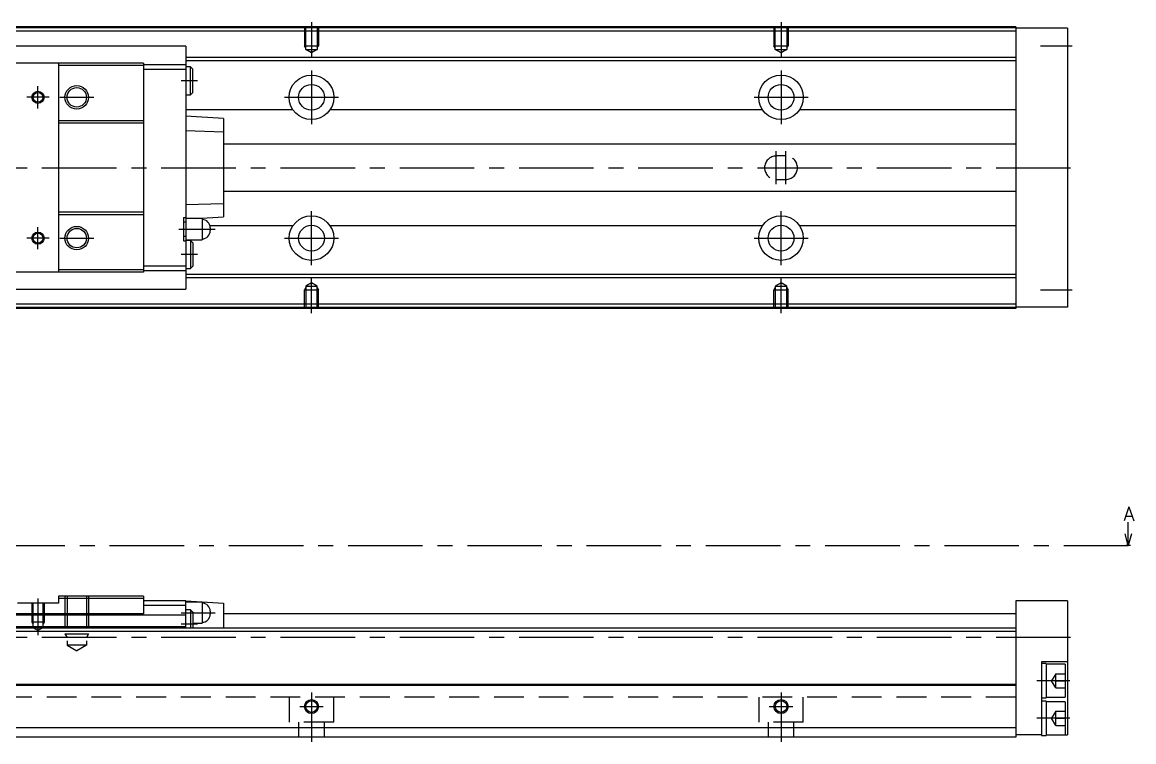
# Model space of a CAD drawing. Extents: x -2 to 720, y -8 to 279.
# Drawn here: x 483.2 to 719.9, y 9 to 162.3 of the extents above; entities that cross this region are included whole.
import ezdxf

# ---------------------------------------------------------------- set-up
doc = ezdxf.new("R2010")
doc.units = 0
doc.header["$LTSCALE"] = 0.5
doc.linetypes.add('CENTER', pattern=[50.8, 31.75, -6.35, 6.35, -6.35])
doc.linetypes.add('DASHED', pattern=[19.05, 12.7, -6.35])
for name, color, linetype in [('MSM_CENTER', 1, 'CENTER'), ('MSM_CONTINUOUS', 7, 'CONTINUOUS'), ('MSM_DASHED', 4, 'DASHED'), ('MSM_NARROW', 5, 'CONTINUOUS'), ('MSM_PART_NUMBER', 7, 'CONTINUOUS')]:
    doc.layers.add(name, color=color, linetype=linetype)
doc.styles.get("Standard").update_dxf_attribs({"font": 'txt.shx', "height": 3, "bigfont": 'bigfont.shx'})

msp = doc.modelspace()

# ---------------------------------------------------------------- linework, layer by layer
at = {"layer": 'MSM_CENTER'}
for p, q in [((544.76, 162.3), (544.76, 154.79)), ((644.76, 162.3), (644.76, 154.79)), ((700.01, 157.3), (706.76, 157.3)), ((544.76, 152.05), (544.76, 140.55)), ((644.76, 152.05), (644.76, 140.55)), ((520.51, 149.8), (517.01, 149.8)), ((486.51, 143.93), (486.51, 148.66)), ((488.88, 146.3), (484.15, 146.3)), ((491.14, 146.3), (498.39, 146.3)), ((539.01, 146.3), (550.51, 146.3)), ((639.01, 146.3), (650.51, 146.3)), ((643.76, 127.8), (643.76, 134.8)), ((645.76, 127.8), (645.76, 134.8)), ((258.76, 131.3), (707.76, 131.3)), ((544.76, 110.55), (544.76, 122.05)), ((644.76, 110.55), (644.76, 122.05)), ((486.51, 113.93), (486.51, 118.66)), ((488.88, 116.3), (484.15, 116.3)), ((491.14, 116.3), (498.39, 116.3)), ((516.51, 118.2), (524.21, 118.2)), ((539.01, 116.3), (550.51, 116.3)), ((639.01, 116.3), (650.51, 116.3)), ((520.51, 112.8), (517.01, 112.8)), ((544.76, 100.3), (544.76, 107.81)), ((644.76, 100.3), (644.76, 107.81)), ((700.01, 105.3), (706.76, 105.3)), ((247.76, 50.8), (718.71, 50.8)), ((486.51, 39.5), (486.51, 31.69)), ((517.01, 36.5), (524.21, 36.5)), ((517.01, 34.1), (520.51, 34.1)), ((258.76, 31.3), (707.76, 31.3)), ((706.26, 22), (699.26, 22)), ((544.76, 19.5), (544.76, 9)), ((644.76, 19.5), (644.76, 9)), ((542.26, 16.5), (547.26, 16.5)), ((642.26, 16.5), (647.26, 16.5)), ((706.26, 14), (699.26, 14))]:
    msp.add_line(p, q, dxfattribs=at)
at = {"layer": 'MSM_CONTINUOUS'}
for p, q in [((694.76, 161.3), (294.76, 161.3)), ((694.76, 161.1), (294.76, 161.1)), ((694.76, 161.3), (694.76, 101.3)), ((705.76, 161), (694.76, 161)), ((705.76, 161), (705.76, 101.6)), ((694.76, 160.4), (294.76, 160.4)), ((518.01, 157.2), (471.51, 157.2)), ((518.01, 157.2), (518.01, 105.4)), ((694.76, 154.75), (518.01, 154.75)), ((694.76, 154.05), (518.01, 154.05)), ((509.01, 153.55), (480.51, 153.55)), ((490.86, 153.55), (490.86, 109.05)), ((509.01, 153.05), (490.86, 153.05)), ((509.01, 153.55), (509.01, 109.05)), ((518.01, 153.25), (509.01, 153.25)), ((518.01, 152.25), (509.01, 152.25)), ((519.01, 152.8), (518.01, 152.8)), ((519.51, 152.3), (519.01, 152.8)), ((519.01, 146.8), (519.01, 152.8)), ((519.51, 147.3), (519.51, 152.3)), ((518.01, 146.8), (519.01, 146.8)), ((519.01, 146.8), (519.51, 147.3)), ((540.81, 143.66), (518.01, 143.66)), ((526.01, 141.77), (518.01, 142.3)), ((640.81, 143.66), (548.71, 143.66)), ((694.76, 143.66), (648.71, 143.66)), ((509.01, 141.3), (490.86, 141.3)), ((509.01, 140.8), (490.86, 140.8)), ((526.01, 141.77), (526.01, 120.83)), ((526.01, 138.9), (518.01, 139.16)), ((694.76, 136.3), (526.01, 136.3)), ((526.01, 126.3), (694.76, 126.3)), ((518.01, 123.44), (526.01, 123.7)), ((509.01, 121.8), (490.86, 121.8)), ((509.01, 121.3), (490.86, 121.3)), ((520.27, 120.45), (526.01, 120.83)), ((517.51, 120.7), (517.51, 115.7)), ((517.51, 120.7), (518.01, 120.7)), ((518.01, 119.7), (517.51, 119.7)), ((521.46, 120.45), (518.01, 120.45)), ((521.46, 120.45), (521.46, 115.95)), ((540.81, 118.94), (523.15, 118.94)), ((523.21, 118.5), (523.21, 117.9)), ((640.81, 118.94), (548.71, 118.94)), ((694.76, 118.94), (648.71, 118.94)), ((517.51, 116.7), (518.01, 116.7)), ((517.51, 115.7), (518.01, 115.7)), ((518.01, 115.95), (521.46, 115.95)), ((519.01, 115.8), (518.01, 115.8)), ((519.01, 115.8), (519.01, 109.8)), ((519.51, 115.3), (519.01, 115.8)), ((519.51, 115.3), (519.51, 110.3)), ((509.01, 109.05), (480.51, 109.05)), ((509.01, 109.55), (490.86, 109.55)), ((518.01, 110.35), (509.01, 110.35)), ((518.01, 109.35), (509.01, 109.35)), ((518.01, 109.8), (519.01, 109.8)), ((519.01, 109.8), (519.51, 110.3)), ((694.76, 108.55), (518.01, 108.55)), ((694.76, 107.85), (518.01, 107.85)), ((471.51, 105.4), (518.01, 105.4)), ((694.76, 102.2), (294.76, 102.2)), ((694.76, 101.5), (294.76, 101.5)), ((694.76, 101.3), (294.76, 101.3)), ((705.76, 101.6), (694.76, 101.6)), ((718.71, 50.8), (718.71, 55.8)), ((718.71, 50.8), (718.04, 53.3)), ((719.38, 53.3), (718.71, 50.8)), ((719.21, 50.8), (718.21, 50.8)), ((490.86, 38.5), (482.16, 38.5)), ((490.86, 40), (490.86, 38.5)), ((509.01, 40), (490.86, 40)), ((509.01, 39.5), (490.86, 39.5)), ((509.01, 40), (509.01, 36.29)), ((518.01, 39), (509.01, 39)), ((518.01, 38), (509.01, 38)), ((518.01, 39), (526.01, 38.5)), ((518.01, 33.2), (518.01, 39)), ((521.46, 38.75), (518.01, 38.75)), ((521.46, 38.75), (521.46, 34.25)), ((526.01, 38.5), (526.01, 33.2)), ((694.76, 39), (694.76, 10)), ((705.76, 39), (694.76, 39)), ((705.76, 39), (705.76, 10.5)), ((518.01, 36), (471.51, 36)), ((509.01, 36.29), (480.51, 36.29)), ((519.01, 37.1), (518.01, 37.1)), ((519.51, 36.6), (519.01, 37.1)), ((519.01, 37.1), (519.01, 33.2)), ((519.51, 36.6), (519.51, 33.2)), ((523.21, 36.8), (523.21, 36.2)), ((526.01, 36.3), (694.76, 36.3)), ((694.76, 33.2), (294.76, 33.2)), ((518.01, 33.5), (471.51, 33.5)), ((519.51, 34.25), (521.46, 34.25)), ((694.76, 32.5), (294.76, 32.5)), ((705.76, 26), (700.26, 26)), ((700.26, 26), (700.26, 10.35)), ((701.26, 25.65), (700.26, 25.65)), ((701.26, 25.65), (701.26, 18.35)), ((705.26, 25.5), (701.26, 25.5)), ((705.26, 25.5), (705.26, 18.5)), ((694.76, 21.2), (294.76, 21.2)), ((694.76, 21), (294.76, 21)), ((700.26, 18.35), (701.26, 18.35)), ((701.26, 17.65), (700.26, 17.65)), ((701.26, 18.5), (705.26, 18.5)), ((701.26, 17.65), (701.26, 10.35)), ((705.26, 17.5), (701.26, 17.5)), ((705.26, 17.5), (705.26, 10.5)), ((694.76, 12), (294.76, 12)), ((694.76, 10), (294.76, 10)), ((700.26, 10.5), (694.76, 10.5)), ((700.26, 10.35), (701.26, 10.35)), ((701.26, 10.5), (705.76, 10.5))]:
    msp.add_line(p, q, dxfattribs=at)
for centre, radius in [((544.76, 146.3), 4.75), ((644.76, 146.3), 4.75), ((486.51, 146.3), 1.06), ((486.51, 146.3), 1.06), ((494.76, 146.3), 2.07), ((494.76, 146.3), 2.07), ((544.76, 146.3), 2.75), ((644.76, 146.3), 2.75), ((544.76, 116.3), 4.75), ((644.76, 116.3), 4.75), ((494.76, 116.3), 2.07), ((494.76, 116.3), 2.07), ((544.76, 116.3), 2.75), ((644.76, 116.3), 2.75), ((486.51, 116.3), 1.06), ((486.51, 116.3), 1.06), ((544.76, 16.5), 1.23), ((644.76, 16.5), 1.23)]:
    msp.add_circle(centre, radius, dxfattribs=at)
for centre, start, end in [((521.46, 118.5), 0, 90), ((521.46, 117.9), 270, 0), ((521.46, 36.8), 0, 90), ((521.46, 36.2), 270, 0)]:
    msp.add_arc(centre, 1.75, start, end, dxfattribs=at)
at = {"layer": 'MSM_DASHED'}
for p, q in [((543.26, 161.3), (543.26, 157.3)), ((543.53, 156.5), (543.53, 161.3)), ((545.99, 161.3), (545.99, 156.5)), ((546.26, 161.3), (546.26, 157.3)), ((643.26, 161.3), (643.26, 157.3)), ((643.53, 156.5), (643.53, 161.3)), ((645.99, 161.3), (645.99, 156.5)), ((646.26, 161.3), (646.26, 157.3)), ((543.53, 156.83), (543.26, 157.3)), ((543.26, 157.3), (546.26, 157.3)), ((543.53, 156.5), (545.99, 156.5)), ((544.76, 155.79), (543.53, 156.5)), ((545.99, 156.5), (544.76, 155.79)), ((545.99, 156.83), (546.26, 157.3)), ((643.53, 156.83), (643.26, 157.3)), ((643.26, 157.3), (646.26, 157.3)), ((643.53, 156.5), (645.99, 156.5)), ((644.76, 155.79), (643.53, 156.5)), ((645.99, 156.5), (644.76, 155.79)), ((645.99, 156.83), (646.26, 157.3)), ((645.76, 133.8), (643.76, 133.8)), ((643.76, 128.8), (645.76, 128.8)), ((544.76, 106.81), (543.53, 106.1)), ((545.99, 106.1), (544.76, 106.81)), ((644.76, 106.81), (643.53, 106.1)), ((645.99, 106.1), (644.76, 106.81)), ((543.53, 105.77), (543.26, 105.3)), ((543.26, 101.3), (543.26, 105.3)), ((543.26, 105.3), (546.26, 105.3)), ((543.53, 106.1), (543.53, 101.3)), ((543.53, 106.1), (545.99, 106.1)), ((545.99, 101.3), (545.99, 106.1)), ((545.99, 105.77), (546.26, 105.3)), ((546.26, 101.3), (546.26, 105.3)), ((643.53, 105.77), (643.26, 105.3)), ((643.26, 101.3), (643.26, 105.3)), ((643.26, 105.3), (646.26, 105.3)), ((643.53, 106.1), (643.53, 101.3)), ((643.53, 106.1), (645.99, 106.1)), ((645.99, 101.3), (645.99, 106.1)), ((645.99, 105.77), (646.26, 105.3)), ((646.26, 101.3), (646.26, 105.3)), ((485.21, 38.5), (485.21, 34.5)), ((485.45, 33.3), (485.45, 38.5)), ((487.57, 38.5), (487.57, 33.3)), ((487.81, 38.5), (487.81, 34.5)), ((492.26, 40), (492.26, 32)), ((492.69, 40), (492.69, 29.6)), ((496.83, 40), (496.83, 29.6)), ((497.26, 40), (497.26, 32)), ((487.81, 34.5), (485.21, 34.5)), ((485.21, 34.5), (485.45, 34.08)), ((486.51, 32.69), (485.45, 33.3)), ((485.45, 33.3), (487.57, 33.3)), ((487.57, 33.3), (486.51, 32.69)), ((487.81, 34.5), (487.57, 34.08)), ((492.26, 32), (497.26, 32)), ((492.26, 32), (492.69, 31.25)), ((497.26, 32), (496.83, 31.25)), ((496.83, 29.6), (492.69, 29.6)), ((492.69, 29.6), (494.76, 28.41)), ((496.83, 29.6), (494.76, 28.41)), ((703.26, 23.5), (702.4, 22)), ((703.26, 20.5), (702.4, 22)), ((703.26, 20.5), (703.26, 23.5)), ((703.26, 23.5), (705.26, 23.5)), ((703.26, 22), (705.26, 22)), ((703.26, 20.5), (705.26, 20.5)), ((694.76, 18.5), (294.76, 18.5)), ((540.01, 18.5), (540.01, 13.2)), ((549.51, 13.2), (549.51, 18.5)), ((640.01, 18.5), (640.01, 13.2)), ((649.51, 13.2), (649.51, 18.5)), ((703.26, 15.5), (702.4, 14)), ((703.26, 12.5), (703.26, 15.5)), ((703.26, 15.5), (705.26, 15.5)), ((549.51, 13.2), (540.01, 13.2)), ((542.01, 13.2), (542.01, 10)), ((547.51, 10), (547.51, 13.2)), ((649.51, 13.2), (640.01, 13.2)), ((642.01, 13.2), (642.01, 10)), ((647.51, 10), (647.51, 13.2)), ((703.26, 12.5), (702.4, 14)), ((703.26, 14), (705.26, 14)), ((703.26, 12.5), (705.26, 12.5))]:
    msp.add_line(p, q, dxfattribs=at)
for centre, start, end in [((643.76, 131.3), 90, 270), ((645.76, 131.3), 270, 90)]:
    msp.add_arc(centre, 2.5, start, end, dxfattribs=at)
at = {"layer": 'MSM_NARROW'}
for centre, radius in [((486.51, 146.3), 1.3), ((494.76, 146.3), 2.5), ((494.76, 116.3), 2.5), ((486.51, 116.3), 1.3), ((544.76, 16.5), 1.5), ((644.76, 16.5), 1.5)]:
    msp.add_circle(centre, radius, dxfattribs=at)

# ---------------------------------------------------------------- texts
at = {"layer": 'MSM_PART_NUMBER'}
msp.add_text('A', height=3, dxfattribs=at).set_placement((717.7, 56.05))

doc.saveas('drawing.dxf')
